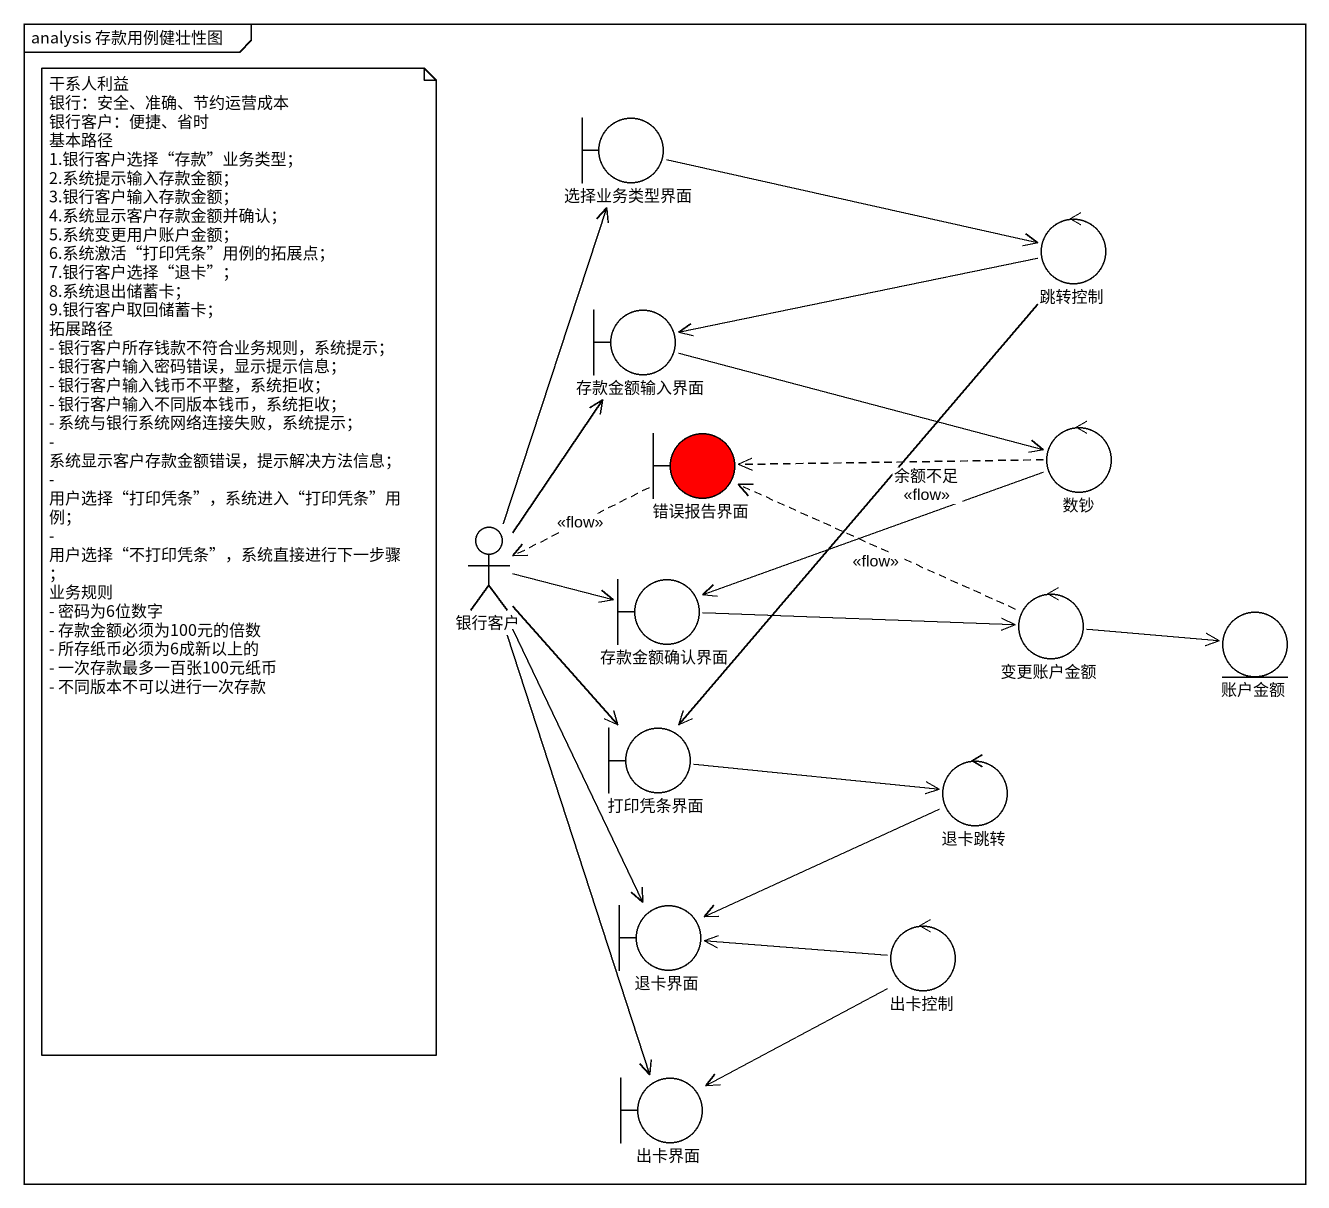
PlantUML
@startuml
mainframe analysis 存款用例健壮性图
boundary 选择业务类型界面
control 跳转控制
boundary 存款金额输入界面
boundary 错误报告界面 #FF0000
control 数钞
actor 银行客户
boundary 存款金额确认界面
control 变更账户金额
entity 账户金额
boundary 打印凭条界面
control 退卡跳转
boundary 退卡界面
control 出卡控制
boundary 出卡界面
选择业务类型界面 -right-> 跳转控制
跳转控制 -left-> 存款金额输入界面
跳转控制 --> 打印凭条界面
存款金额输入界面 -right-> 数钞
错误报告界面 .left.> 银行客户 : <<flow>>
数钞 .left.> 错误报告界面 : 余额不足\n<<flow>>
数钞 -left-> 存款金额确认界面
银行客户 -up-> 选择业务类型界面
银行客户 -up-> 存款金额输入界面
银行客户 -right-> 存款金额确认界面
银行客户 --> 打印凭条界面
银行客户 --> 退卡界面
银行客户 --> 出卡界面
存款金额确认界面 -right-> 变更账户金额
变更账户金额 .left.> 错误报告界面 : <<flow>>
变更账户金额 -right-> 账户金额
打印凭条界面 -right-> 退卡跳转
退卡跳转 -left-> 退卡界面
出卡控制 -left-> 退卡界面
出卡控制 --> 出卡界面
note as N1
  干系人利益
  银行：安全、准确、节约运营成本
  银行客户：便捷、省时
  基本路径
  1.银行客户选择“存款”业务类型；
  2.系统提示输入存款金额；
  3.银行客户输入存款金额；
  4.系统显示客户存款金额并确认；
  5.系统变更用户账户金额；
  6.系统激活“打印凭条”用例的拓展点；
  7.银行客户选择“退卡”；
  8.系统退出储蓄卡；
  9.银行客户取回储蓄卡；
  拓展路径
  - 银行客户所存钱款不符合业务规则，系统提示；
  - 银行客户输入密码错误，显示提示信息；
  - 银行客户输入钱币不平整，系统拒收；
  - 银行客户输入不同版本钱币，系统拒收；
  - 系统与银行系统网络连接失败，系统提示；
  - 系统显示客户存款金额错误，提示解决方法信息；
  - 用户选择“打印凭条”，系统进入“打印凭条”用例；
  - 用户选择“不打印凭条”，系统直接进行下一步骤；
  业务规则
  - 密码为6位数字
  - 存款金额必须为100元的倍数
  - 所存纸币必须为6成新以上的
  - 一次存款最多一百张100元纸币
  - 不同版本不可以进行一次存款
end note
@enduml
